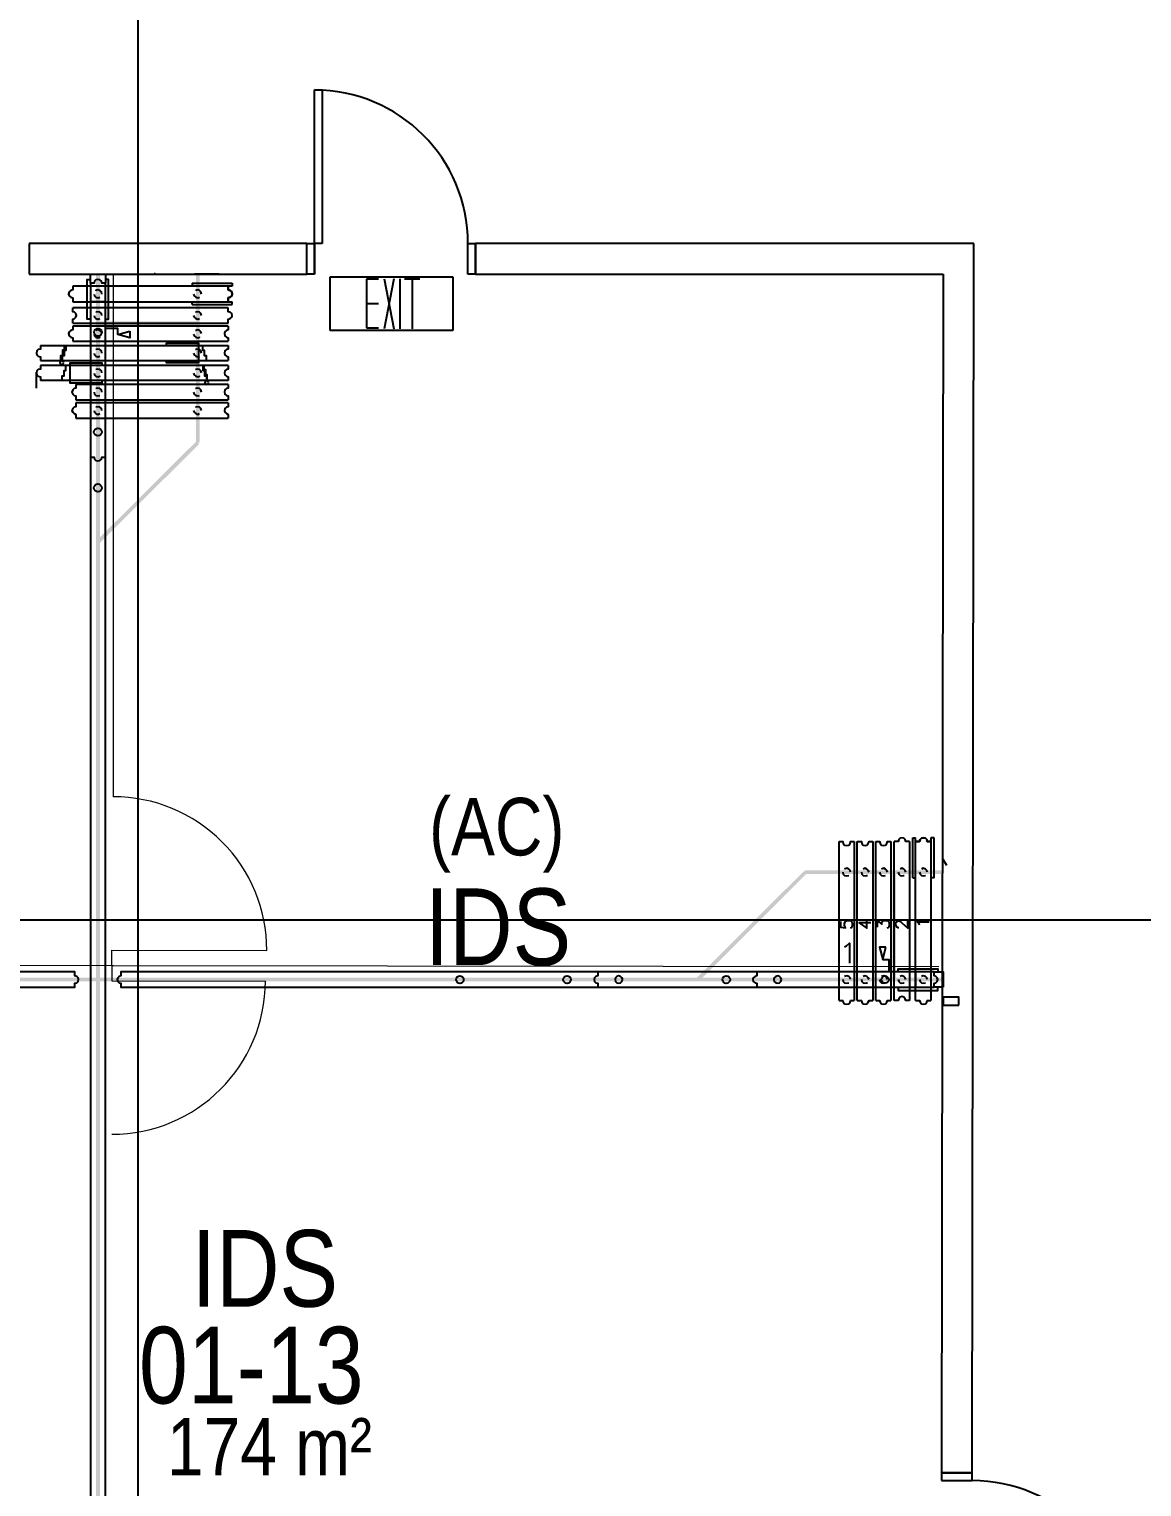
# Model space of a CAD drawing. Header units: millimetres. Extents: x -20146070 to 165023, y -3349561 to 35447.
# Drawn here: x 9778 to 17031, y -57320 to -47818 of the extents above; entities that cross this region are included whole.
import ezdxf
from ezdxf import colors
from ezdxf.entities.mleader import LeaderData, LeaderLine
from ezdxf.math import Vec2, Vec3

# ---------------------------------------------------------------- set-up
doc = ezdxf.new("R2010")
doc.units = ezdxf.units.MM
doc.header["$LTSCALE"] = 50
doc.linetypes.add('CONTINOUS', pattern=[0])
doc.layers.get('Defpoints').update_dxf_attribs({"color": 8, "lineweight": 9})
for name, color, linetype in [('BLK_2 - 1ST_2ND_STOREY_PLAN$0$A-_DETA----_ED-2', 8, 'Continuous'), ('BLK_2 - 1ST_2ND_STOREY_PLAN$0$A-_DOOR----_E', 8, 'Continuous'), ('BLK_2 - 1ST_2ND_STOREY_PLAN$0$A-_DOOR----_E-1', 8, 'Continuous'), ('BLK_2 - 1ST_2ND_STOREY_PLAN$0$A-_FURT----_E-1', 8, 'Continuous'), ('BLK_2 - 1ST_2ND_STOREY_PLAN$0$A-_ROOMNAME_A', 7, 'Continuous'), ('BLK_2 - 1ST_2ND_STOREY_PLAN$0$A-_WALLPRTN_E', 8, 'Continuous'), ('BLK_2 - 1ST_2ND_STOREY_PLAN$0$A-_WALLPRTN_E-1', 8, 'Continuous'), ('BLK_2 - 1ST_2ND_STOREY_PLAN$0$E-_LIGT----_E', 8, 'Continuous'), ('BLK_2 - 1ST_2ND_STOREY_PLAN$0$PDF3_Geometry', 8, 'Continuous'), ('BLK_2 - 1ST_2ND_STOREY_PLAN$0$PDF3_Solid Fills', 8, 'Continuous'), ('M_FIREALAM-_E-', 10, 'Continuous'), ('NW_GRID LINE', 8, 'Continuous')]:
    doc.layers.add(name, color=color, linetype=linetype)
doc.styles.add('BLK_2 - 1ST_2ND_STOREY_PLAN$0$Arial Narrow_2', font='ARIALN.TTF', dxfattribs={"height": 500})
doc.styles.add('BLK_2 - 1ST_2ND_STOREY_PLAN$0$Arial Narrow_4', font='ARIALN.TTF', dxfattribs={"height": 375})
doc.styles.add('RomanS', font='romans__.ttf', dxfattribs={"width": 0.75, "height": 40})

# ---------------------------------------------------------------- blocks, each defined once
blk = doc.blocks.new('BLK_2 - 1ST_2ND_STOREY_PLAN$0$IDA - F - Single - Swing - 1100L X 2200H - B2-TD01-4055582-BLK 2 -1ST STOREY WALL SETTING OUT')
at = {"layer": 'BLK_2 - 1ST_2ND_STOREY_PLAN$0$A-_DOOR----_E'}
for p, q in [((-550, 100), (-550, -100)), ((-550, 100), (-500, 100)), ((-550, 100), (-550, 100)), ((-500, 100), (-500, -100)), ((-500, 100), (-500, 100)), ((500, 100), (500, -100)), ((500, 100), (550, 100)), ((500, 100), (500, 100)), ((550, 100), (550, -100)), ((550, 100), (550, 100)), ((-550, -100), (-550, -100)), ((-500, -100), (-550, -100)), ((-500, -100), (-500, -100)), ((450, -100), (500, -100)), ((450, -1100), (450, -100)), ((500, -100), (500, -1100)), ((500, -100), (500, -100)), ((550, -100), (500, -100)), ((550, -100), (550, -100)), ((500, -1100), (450, -1100))]:
    blk.add_line(p, q, dxfattribs=at)
blk.add_arc((500, -100), 1000, 180, 270, dxfattribs=at)
at = {"layer": 'BLK_2 - 1ST_2ND_STOREY_PLAN$0$A-_DOOR----_E-1'}
for p, q in [((-550, 100), (-500, 100)), ((-550, -100), (-550, 100)), ((-500, 100), (-500, -100)), ((500, 100), (550, 100)), ((500, -100), (500, 100)), ((550, 100), (550, -100)), ((-500, -100), (-550, -100)), ((550, -100), (500, -100))]:
    blk.add_line(p, q, dxfattribs=at)
blk = doc.blocks.new('BLK_2 - 1ST_2ND_STOREY_PLAN$0$IDA - F - Single - Swing - 1100L X 2200H - B2-TD01-4055580-BLK 2 -1ST STOREY WALL SETTING OUT')
at = {"layer": 'BLK_2 - 1ST_2ND_STOREY_PLAN$0$A-_DOOR----_E'}
for p, q in [((500, 1100), (450, 1100)), ((450, 1100), (450, 100)), ((500, 100), (500, 1100)), ((-500, 100), (-550, 100)), ((-550, 100), (-550, 100)), ((-550, -100), (-550, 100)), ((-500, 100), (-500, 100)), ((-500, -100), (-500, 100)), ((450, 100), (500, 100)), ((550, 100), (500, 100)), ((500, 100), (500, 100)), ((500, -100), (500, 100)), ((550, 100), (550, 100)), ((550, -100), (550, 100)), ((-550, -100), (-550, -100)), ((-550, -100), (-500, -100)), ((-500, -100), (-500, -100)), ((500, -100), (500, -100)), ((500, -100), (550, -100)), ((550, -100), (550, -100))]:
    blk.add_line(p, q, dxfattribs=at)
blk.add_arc((500, 100), 1000, 90, 180, dxfattribs=at)
at = {"layer": 'BLK_2 - 1ST_2ND_STOREY_PLAN$0$A-_DOOR----_E-1'}
for p, q in [((-500, 100), (-550, 100)), ((-550, 100), (-550, -100)), ((-500, -100), (-500, 100)), ((550, 100), (500, 100)), ((500, 100), (500, -100)), ((550, -100), (550, 100)), ((-550, -100), (-500, -100)), ((500, -100), (550, -100))]:
    blk.add_line(p, q, dxfattribs=at)
blk = doc.blocks.new('BLK_2 - 1ST_2ND_STOREY_PLAN$0$IDA - Exit Sign - IDA - Exit Sign - One Side-2587573-BLK 2 1ST STOREY PLAN')
at = {"layer": 'BLK_2 - 1ST_2ND_STOREY_PLAN$0$A-_DETA----_ED-2'}
for p, q in [((-163.9, -115.1), (-163.9, -432.5)), ((-83.9, -115.1), (-163.9, -115.1)), ((-48.9, -112.8), (14, -437.8)), ((14, -112.8), (-48.9, -437.8)), ((55.1, -112.8), (55.1, -437.8)), ((185.1, -115.3), (85.1, -115.3)), ((135.1, -115.3), (135.1, -437.8)), ((-83.9, -275), (-163.9, -275)), ((-163.9, -432.5), (-83.9, -432.5))]:
    blk.add_line(p, q, dxfattribs=at)
at = {"layer": 'BLK_2 - 1ST_2ND_STOREY_PLAN$0$E-_LIGT----_E'}
for p, q in [((-400, -450), (-400, -100)), ((-400, -100), (400, -100)), ((400, -100), (400, -450)), ((400, -450), (-400, -450))]:
    blk.add_line(p, q, dxfattribs=at)
blk = doc.blocks.new('BLK_2 - 1ST_2ND_STOREY_PLAN$0$1599_DB_A_BLK2_HQ_R21- LINKVIEW_BLK2_1ST STOREY Toilet JOH')
at = {"layer": 'BLK_2 - 1ST_2ND_STOREY_PLAN$0$A-_WALLPRTN_E'}
for p, q in [((721.8, -49214.7), (-1088.2, -49214.7)), ((-1088.2, -49214.7), (-1088.2, -49414.7)), ((721.8, -49414.7), (721.8, -49214.7)), ((1821.8, -49214.7), (1821.8, -49414.7)), ((-1088.2, -49414.7), (721.8, -49414.7)), ((1821.8, -49414.7), (4870.4, -49414.7)), ((4870.4, -49414.7), (4859.5, -57229.4)), ((4859.5, -57229.4), (5059.5, -57229.6))]:
    blk.add_line(p, q, dxfattribs=at)
at = {"layer": 'BLK_2 - 1ST_2ND_STOREY_PLAN$0$A-_WALLPRTN_E-1'}
for p, q in [((5070.7, -49214.7), (1821.8, -49214.7)), ((5070.7, -49314.7), (5070.7, -49214.7)), ((5059.5, -57229.6), (5070.7, -49314.7))]:
    blk.add_line(p, q, dxfattribs=at)
at = {"layer": 'Defpoints'}
for p, q in [((-540.4, -49414.7), (-540.4, -52821.9)), ((-548.3, -53921.9), (-548.3, -53821.9)), ((-548.3, -53821.9), (461, -53823.3)), ((-5540.7, -53914.9), (-537.7, -53921.9)), ((-548.3, -53921.9), (4842.5, -53929.5)), ((-548.3, -53921.9), (-548.3, -54021.9)), ((-548.3, -54021.9), (451.7, -54023.3)), ((-589.2, -58521.8), (-589.2, -55154.7))]:
    blk.add_line(p, q, dxfattribs=at)
for centre, start, end in [((-539, -53821.9), 359.91976, 90.08425), ((-548.3, -54021.9), 269.91976, 359.91976)]:
    blk.add_arc(centre, 1000, start, end, dxfattribs=at)
at = {"layer": 'BLK_2 - 1ST_2ND_STOREY_PLAN$0$A-_DOOR----_E'}
for name, p, rotation in [('BLK_2 - 1ST_2ND_STOREY_PLAN$0$IDA - F - Single - Swing - 1100L X 2200H - B2-TD01-4055582-BLK 2 -1ST STOREY WALL SETTING OUT', (1271.8, -49314.7), 180), ('BLK_2 - 1ST_2ND_STOREY_PLAN$0$IDA - F - Single - Swing - 1100L X 2200H - B2-TD01-4055580-BLK 2 -1ST STOREY WALL SETTING OUT', (4958.7, -57779.5), 269.9197596336181)]:
    blk.add_blockref(name, p, dxfattribs=dict(at, rotation=rotation))
at = {"layer": 'BLK_2 - 1ST_2ND_STOREY_PLAN$0$A-_FURT----_E-1'}
blk.add_blockref('BLK_2 - 1ST_2ND_STOREY_PLAN$0$IDA - Exit Sign - IDA - Exit Sign - One Side-2587573-BLK 2 1ST STOREY PLAN', (1274, -49333.6), dxfattribs=at)
blk = doc.blocks.new('BLK_2 - 1ST_2ND_STOREY_PLAN')
at = {"layer": 'BLK_2 - 1ST_2ND_STOREY_PLAN$0$PDF3_Solid Fills'}
for points in [[(-131960.3, -108375.5), (-131933.6, -108375.5), (-131933.6, -92142.4), (-131960.3, -92142.4)], [(-131284.7, -92142.4), (-131308.4, -92142.4), (-131308.4, -93241.8), (-131284.7, -93241.8)], [(-131948.5, -92450.6), (-131948.5, -92474.3), (-131296.5, -92474.3), (-131296.5, -92450.6)], [(-131287.6, -93250.7), (-131305.4, -93232.9), (-131957.4, -93881.9), (-131939.6, -93899.6)], [(-127328.6, -96051), (-127343.4, -96033.2), (-128045.7, -96732.6), (-128028, -96750.4)], [(-126436.7, -96054), (-126436.7, -96030.3), (-127337.5, -96030.3), (-127337.5, -96054)], [(-126768.5, -96741.5), (-126744.8, -96741.5), (-126744.8, -96042.1), (-126768.5, -96042.1)], [(-126436.7, -96729.6), (-137137.3, -96729.6), (-137137.3, -96753.3), (-126436.7, -96753.3)]]:
    blk.add_hatch(color=256, dxfattribs=at).paths.add_polyline_path(points)
at = {"layer": 'BLK_2 - 1ST_2ND_STOREY_PLAN$0$PDF3_Geometry'}
for points in [[(-131995.9, -92142.4), (-131898.1, -92142.4), (-131898.1, -92201.6), (-131921.8, -92201.6), (-131924.8, -92189.8), (-131933.6, -92180.9), (-131948.5, -92177.9), (-131960.3, -92180.9), (-131969.2, -92189.8), (-131972.2, -92201.6), (-131995.9, -92201.6)], [(-131995.9, -92201.6), (-131995.9, -108316.3), (-131995.9, -108375.5), (-131898.1, -108375.5), (-131898.1, -108316.3), (-131898.1, -92201.6), (-131921.8, -92201.6), (-131924.8, -92189.8), (-131933.6, -92180.9), (-131948.5, -92177.9), (-131960.3, -92180.9), (-131969.2, -92189.8), (-131972.2, -92201.6)], [(-131098, -92296.5), (-131098, -92323.1), (-131098, -92296.5), (-131086.1, -92293.5), (-131074.3, -92284.6), (-131071.3, -92272.8), (-131074.3, -92257.9), (-131086.1, -92249.1), (-131098, -92246.1), (-131098, -92222.4), (-131098, -92246.1), (-131086.1, -92249.1), (-131074.3, -92257.9), (-131071.3, -92272.8), (-131074.3, -92284.6), (-131086.1, -92293.5)], [(-131738.1, -92515.8), (-131738.1, -92557.2), (-131818.1, -92536.5)], [(-132170.7, -92720.2), (-132173.7, -92711.3), (-132182.6, -92705.4), (-132191.5, -92711.3), (-132194.4, -92720.2), (-132191.5, -92729.1), (-132182.6, -92732.1), (-132173.7, -92729.1)], [(-131225.4, -92850.6), (-131228.4, -92841.7), (-131237.3, -92835.8), (-131246.2, -92841.7), (-131249.1, -92850.6), (-131246.2, -92859.5), (-131237.3, -92862.5), (-131228.4, -92859.5)], [(-126590.7, -95840.6), (-126587.8, -95828.8), (-126578.9, -95819.9), (-126567, -95816.9), (-126552.2, -95819.9), (-126543.3, -95828.8), (-126540.4, -95840.6), (-126516.7, -95840.6), (-126540.4, -95840.6), (-126543.3, -95828.8), (-126552.2, -95819.9), (-126567, -95816.9), (-126578.9, -95819.9), (-126587.8, -95828.8), (-126590.7, -95840.6), (-126617.4, -95840.6)], [(-126810, -96531.1), (-126851.5, -96531.1), (-126830.8, -96611.1)], [(-137075, -96717.8), (-137089.9, -96720.7), (-137098.7, -96729.6), (-137101.7, -96741.5), (-137098.7, -96753.3), (-137089.9, -96762.2), (-137075, -96765.2), (-137075, -96791.9), (-132096.6, -96791.9), (-132096.6, -96765.2), (-132084.8, -96762.2), (-132075.9, -96753.3), (-132072.9, -96741.5), (-132075.9, -96729.6), (-132084.8, -96720.7), (-132096.6, -96717.8), (-132096.6, -96691.1), (-137075, -96691.1)], [(-126495.9, -96717.8), (-126495.9, -96691.1), (-131797.3, -96691.1), (-131797.3, -96717.8), (-131809.2, -96720.7), (-131818.1, -96729.6), (-131821, -96741.5), (-131818.1, -96753.3), (-131809.2, -96762.2), (-131797.3, -96765.2), (-131797.3, -96791.9), (-126495.9, -96791.9), (-126495.9, -96765.2), (-126484.1, -96762.2), (-126475.2, -96753.3), (-126472.2, -96741.5), (-126475.2, -96729.6), (-126484.1, -96720.7)], [(-128525.8, -96741.5), (-128531.7, -96729.6), (-128540.6, -96720.7), (-128552.5, -96717.8), (-128564.3, -96720.7), (-128573.2, -96729.6), (-128576.2, -96741.5), (-128573.2, -96753.3), (-128564.3, -96762.2), (-128552.5, -96765.2), (-128540.6, -96762.2), (-128531.7, -96753.3)], [(-127491.6, -96741.5), (-127494.6, -96729.6), (-127503.5, -96720.7), (-127515.3, -96717.8), (-127527.2, -96720.7), (-127539, -96729.6), (-127542, -96741.5), (-127539, -96753.3), (-127527.2, -96762.2), (-127515.3, -96765.2), (-127503.5, -96762.2), (-127494.6, -96753.3)], [(-126436.7, -96791.9), (-126495.9, -96791.9), (-126495.9, -96765.2), (-126484.1, -96762.2), (-126475.2, -96753.3), (-126472.2, -96741.5), (-126475.2, -96729.6), (-126484.1, -96720.7), (-126495.9, -96717.8), (-126495.9, -96691.1), (-126436.7, -96691.1)], [(-126335.9, -96907.4), (-126335.9, -96857), (-126436.7, -96857), (-126436.7, -96907.4)]]:
    blk.add_lwpolyline(points, close=True, dxfattribs=at)
for points in [[(-131572.1, -92142.4), (-131578, -92136.4)], [(-131157.3, -92142.4), (-131160.2, -92142.4), (-131311.3, -92142.4), (-131317.3, -92142.4)], [(-132111.4, -92222.4), (-132111.4, -92246.1), (-132123.3, -92249.1), (-132135.2, -92257.9), (-132138.1, -92272.8), (-132135.2, -92284.6), (-132123.3, -92293.5), (-132111.4, -92296.5), (-132111.4, -92323.1)], [(-131995.9, -92435.7), (-132016.6, -92435.7), (-132016.6, -92177.9), (-131995.9, -92177.9)], [(-131921.8, -92272.8), (-131924.8, -92257.9), (-131933.6, -92249.1), (-131948.5, -92246.1), (-131960.3, -92249.1), (-131960.3, -92252)], [(-131898.1, -92435.7), (-131877.3, -92435.7), (-131877.3, -92177.9), (-131898.1, -92177.9)], [(-131332.1, -92201.6), (-131332.1, -92222.4)], [(-131272.8, -92272.8), (-131275.8, -92257.9), (-131284.7, -92249.1), (-131296.5, -92246.1), (-131308.4, -92249.1), (-131311.3, -92252)], [(-131071.3, -92201.6), (-131071.3, -92222.4)], [(-131898.1, -92323.1), (-131995.9, -92323.1)], [(-131972.2, -92272.8), (-131969.2, -92284.6), (-131960.3, -92293.5), (-131948.5, -92296.5), (-131933.6, -92293.5)], [(-131332.1, -92340.9), (-131332.1, -92323.1)], [(-131323.2, -92272.8), (-131320.2, -92284.6), (-131308.4, -92293.5), (-131296.5, -92296.5), (-131284.7, -92293.5)], [(-131071.3, -92340.9), (-131071.3, -92323.1)], [(-132111.4, -92462.4), (-132111.4, -92435.7), (-132099.6, -92432.8), (-132090.7, -92423.9), (-132087.7, -92412), (-132090.7, -92400.2), (-132099.6, -92391.3), (-132111.4, -92388.3), (-132111.4, -92361.7)], [(-131972.2, -92412), (-131969.2, -92423.9), (-131960.3, -92432.8), (-131948.5, -92435.7), (-131933.6, -92432.8)], [(-131921.8, -92412), (-131924.8, -92400.2), (-131933.6, -92391.3), (-131948.5, -92388.3), (-131960.3, -92391.3)], [(-131323.2, -92412), (-131320.2, -92423.9), (-131308.4, -92432.8), (-131296.5, -92435.7), (-131284.7, -92432.8)], [(-131272.8, -92412), (-131275.8, -92400.2), (-131284.7, -92391.3), (-131296.5, -92388.3), (-131308.4, -92391.3), (-131311.3, -92391.3)], [(-131098, -92462.4), (-131098, -92435.7), (-131086.1, -92432.8), (-131074.3, -92423.9), (-131071.3, -92412), (-131074.3, -92400.2), (-131086.1, -92391.3), (-131098, -92388.3), (-131098, -92361.7)], [(-132111.4, -92483.2), (-132111.4, -92506.9), (-132123.3, -92509.8), (-132135.2, -92518.7), (-132138.1, -92530.6), (-132135.2, -92545.4), (-132123.3, -92554.3), (-132111.4, -92557.2), (-132111.4, -92580.9)], [(-131972.2, -92533.5), (-131969.2, -92545.4), (-131960.3, -92554.3), (-131948.5, -92557.2), (-131933.6, -92554.3), (-131933.6, -92551.3)], [(-131921.8, -92530.6), (-131924.8, -92518.7), (-131933.6, -92509.8), (-131948.5, -92506.9), (-131960.3, -92509.8)], [(-131818.1, -92536.5), (-131818.1, -92498), (-131898.1, -92498)], [(-131323.2, -92533.5), (-131320.2, -92545.4), (-131308.4, -92554.3), (-131296.5, -92557.2), (-131284.7, -92554.3), (-131284.7, -92551.3)], [(-131272.8, -92530.6), (-131275.8, -92518.7), (-131284.7, -92509.8), (-131296.5, -92506.9), (-131308.4, -92509.8), (-131311.3, -92509.8)], [(-131098, -92483.2), (-131098, -92506.9), (-131109.8, -92509.8), (-131118.7, -92518.7), (-131121.7, -92530.6), (-131118.7, -92545.4), (-131109.8, -92554.3), (-131098, -92557.2), (-131098, -92580.9)], [(-132321.8, -92607.6), (-132321.8, -92631.3), (-132336.7, -92634.3), (-132345.6, -92643.2), (-132348.5, -92658), (-132345.6, -92669.8), (-132336.7, -92678.7), (-132321.8, -92681.7), (-132321.8, -92705.4)], [(-132188.5, -92705.4), (-132188.5, -92672.8), (-132176.6, -92672.8), (-132176.6, -92637.3), (-132164.8, -92637.3), (-132164.8, -92607.6)], [(-132155.9, -92607.6), (-132155.9, -92640.2), (-132167.8, -92640.2), (-132167.8, -92675.8), (-132179.6, -92675.8), (-132179.6, -92705.4)], [(-131921.8, -92658), (-131924.8, -92643.2), (-131933.6, -92634.3), (-131948.5, -92631.3), (-131960.3, -92634.3)], [(-131272.8, -92658), (-131275.8, -92643.2), (-131284.7, -92634.3), (-131296.5, -92631.3), (-131308.4, -92634.3), (-131311.3, -92634.3)], [(-131240.2, -92705.4), (-131240.2, -92675.8), (-131252.1, -92675.8), (-131252.1, -92640.2), (-131263.9, -92640.2), (-131263.9, -92607.6)], [(-131098, -92607.6), (-131098, -92631.3), (-131109.8, -92634.3), (-131118.7, -92643.2), (-131121.7, -92658), (-131118.7, -92669.8), (-131109.8, -92678.7), (-131098, -92681.7), (-131098, -92705.4)], [(-132321.8, -92738), (-132321.8, -92761.7), (-132336.7, -92764.7), (-132345.6, -92773.6), (-132348.5, -92785.4), (-132345.6, -92800.2), (-132336.7, -92809.1), (-132321.8, -92812.1), (-132321.8, -92835.8)], [(-132179.6, -92835.8), (-132179.6, -92806.2), (-132167.8, -92806.2), (-132167.8, -92770.6), (-132155.9, -92770.6), (-132155.9, -92738)], [(-131972.2, -92658), (-131969.2, -92669.8), (-131960.3, -92678.7), (-131948.5, -92681.7), (-131933.6, -92678.7)], [(-131323.2, -92658), (-131320.2, -92669.8), (-131308.4, -92678.7), (-131296.5, -92681.7), (-131284.7, -92678.7)], [(-131263.9, -92738), (-131263.9, -92770.6), (-131252.1, -92770.6), (-131252.1, -92806.2), (-131240.2, -92806.2), (-131240.2, -92835.8)], [(-131234.3, -92835.8), (-131234.3, -92800.2), (-131243.2, -92800.2), (-131243.2, -92767.6), (-131255, -92767.6), (-131255, -92738)], [(-131098, -92738), (-131098, -92761.7), (-131109.8, -92764.7), (-131118.7, -92773.6), (-131121.7, -92785.4), (-131118.7, -92800.2), (-131109.8, -92809.1), (-131098, -92812.1), (-131098, -92835.8)], [(-132348.5, -92886.2), (-132348.5, -92782.5)], [(-131972.2, -92788.4), (-131969.2, -92800.2), (-131960.3, -92809.1), (-131948.5, -92812.1), (-131933.6, -92809.1), (-131933.6, -92806.2)], [(-131921.8, -92785.4), (-131924.8, -92773.6), (-131933.6, -92764.7), (-131948.5, -92761.7), (-131960.3, -92764.7)], [(-131323.2, -92788.4), (-131320.2, -92800.2), (-131308.4, -92809.1), (-131296.5, -92812.1), (-131284.7, -92809.1), (-131284.7, -92806.2)], [(-131272.8, -92785.4), (-131275.8, -92773.6), (-131284.7, -92764.7), (-131296.5, -92761.7), (-131308.4, -92764.7), (-131311.3, -92764.7)], [(-132090.7, -92862.5), (-132090.7, -92886.2), (-132102.6, -92889.1), (-132111.4, -92898), (-132117.4, -92912.8), (-132111.4, -92924.7), (-132102.6, -92933.6), (-132090.7, -92936.5), (-132090.7, -92963.2)], [(-131972.2, -92912.8), (-131969.2, -92924.7), (-131960.3, -92933.6), (-131948.5, -92936.5), (-131933.6, -92933.6)], [(-131921.8, -92912.8), (-131924.8, -92898), (-131933.6, -92889.1), (-131948.5, -92886.2), (-131960.3, -92889.1)], [(-131323.2, -92912.8), (-131320.2, -92924.7), (-131308.4, -92933.6), (-131296.5, -92936.5), (-131284.7, -92933.6)], [(-131272.8, -92912.8), (-131275.8, -92898), (-131284.7, -92889.1), (-131296.5, -92886.2), (-131308.4, -92889.1), (-131311.3, -92889.1)], [(-131098, -92862.5), (-131098, -92886.2), (-131109.8, -92889.1), (-131118.7, -92898), (-131121.7, -92912.8), (-131118.7, -92924.7), (-131109.8, -92933.6), (-131098, -92936.5), (-131098, -92963.2)], [(-132090.7, -92981), (-132090.7, -93007.7), (-132102.6, -93010.6), (-132111.4, -93019.5), (-132117.4, -93031.4), (-132111.4, -93043.2), (-132102.6, -93052.1), (-132090.7, -93058), (-132090.7, -93081.8)], [(-131921.8, -93031.4), (-131924.8, -93019.5), (-131933.6, -93010.6), (-131948.5, -93007.7), (-131960.3, -93010.6)], [(-131272.8, -93031.4), (-131275.8, -93019.5), (-131284.7, -93010.6), (-131296.5, -93007.7), (-131308.4, -93010.6), (-131311.3, -93010.6)], [(-131098, -92981), (-131098, -93007.7), (-131109.8, -93010.6), (-131118.7, -93019.5), (-131121.7, -93031.4), (-131118.7, -93043.2), (-131109.8, -93052.1), (-131098, -93058), (-131098, -93081.8)], [(-131972.2, -93031.4), (-131969.2, -93043.2), (-131960.3, -93052.1), (-131948.5, -93058), (-131933.6, -93052.1)], [(-131323.2, -93031.4), (-131320.2, -93043.2), (-131308.4, -93052.1), (-131296.5, -93058), (-131284.7, -93052.1)], [(-131995.9, -93336.6), (-131972.2, -93336.6), (-131969.2, -93348.5), (-131960.3, -93357.3), (-131948.5, -93360.3), (-131933.6, -93357.3), (-131924.8, -93348.5), (-131921.8, -93336.6), (-131898.1, -93336.6)], [(-127115.3, -95840.6), (-127091.6, -95840.6), (-127088.6, -95855.4), (-127079.7, -95864.3), (-127064.9, -95867.3), (-127053, -95864.3), (-127044.1, -95855.4), (-127041.2, -95840.6), (-127017.5, -95840.6)], [(-126996.7, -95840.6), (-126970.1, -95840.6), (-126967.1, -95855.4), (-126958.2, -95864.3), (-126946.3, -95867.3), (-126934.5, -95864.3), (-126925.6, -95855.4), (-126919.7, -95840.6), (-126896, -95840.6)], [(-126875.2, -95840.6), (-126851.5, -95840.6), (-126848.6, -95855.4), (-126839.7, -95864.3), (-126824.8, -95867.3), (-126813, -95864.3), (-126804.1, -95855.4), (-126801.1, -95840.6), (-126777.4, -95840.6)], [(-126655.9, -95840.6), (-126679.6, -95840.6), (-126685.6, -95828.8), (-126694.5, -95819.9), (-126706.3, -95816.9), (-126718.2, -95819.9), (-126727.1, -95828.8), (-126730, -95840.6), (-126756.7, -95840.6)], [(-126635.2, -95816.9), (-126617.4, -95816.9)], [(-126495.9, -95816.9), (-126516.7, -95816.9)], [(-126412.9, -95997.7), (-126436.7, -95959.2)], [(-127091.6, -96042.1), (-127088.6, -96054), (-127079.7, -96062.9), (-127064.9, -96065.8), (-127053, -96062.9)], [(-127041.2, -96042.1), (-127044.1, -96030.3), (-127053, -96021.4), (-127064.9, -96015.5), (-127079.7, -96021.4)], [(-126970.1, -96042.1), (-126967.1, -96054), (-126958.2, -96062.9), (-126946.3, -96065.8), (-126934.5, -96062.9), (-126931.5, -96062.9)], [(-126919.7, -96042.1), (-126925.6, -96030.3), (-126934.5, -96021.4), (-126946.3, -96015.5), (-126958.2, -96021.4)], [(-126851.5, -96042.1), (-126848.6, -96054), (-126839.7, -96062.9), (-126824.8, -96065.8), (-126813, -96062.9)], [(-126801.1, -96042.1), (-126804.1, -96030.3), (-126813, -96021.4), (-126824.8, -96015.5), (-126839.7, -96021.4)], [(-126730, -96042.1), (-126727.1, -96054), (-126718.2, -96062.9), (-126706.3, -96065.8), (-126694.5, -96062.9), (-126691.5, -96062.9)], [(-126679.6, -96042.1), (-126685.6, -96030.3), (-126694.5, -96021.4), (-126706.3, -96015.5), (-126718.2, -96021.4)], [(-126590.7, -96042.1), (-126587.8, -96054), (-126578.9, -96062.9), (-126567, -96065.8), (-126552.2, -96062.9)], [(-126540.4, -96042.1), (-126543.3, -96030.3), (-126552.2, -96021.4), (-126567, -96015.5), (-126578.9, -96021.4)], [(-126635.2, -96077.7), (-126617.4, -96077.7)], [(-126495.9, -96077.7), (-126516.7, -96077.7)], [(-126907.8, -96371.1), (-126984.9, -96371.1), (-126934.5, -96406.6), (-126934.5, -96350.3)], [(-127106.4, -96362.2), (-127106.4, -96400.7), (-127073.8, -96403.7), (-127076.7, -96400.7), (-127079.7, -96388.8), (-127079.7, -96377), (-127076.7, -96365.1), (-127067.8, -96359.2), (-127059, -96356.2), (-127050.1, -96356.2), (-127038.2, -96359.2), (-127032.3, -96365.1), (-127029.3, -96377), (-127029.3, -96388.8), (-127032.3, -96400.7), (-127035.2, -96403.7), (-127044.1, -96406.6)], [(-126866.3, -96400.7), (-126866.3, -96359.2), (-126836.7, -96379.9), (-126836.7, -96371.1), (-126833.7, -96362.2), (-126827.8, -96359.2), (-126818.9, -96356.2), (-126810, -96356.2), (-126798.2, -96359.2), (-126792.3, -96365.1), (-126789.3, -96377), (-126789.3, -96388.8), (-126792.3, -96400.7), (-126795.2, -96403.7), (-126804.1, -96406.6)], [(-126727.1, -96403.7), (-126730, -96403.7), (-126738.9, -96400.7), (-126741.9, -96394.8), (-126744.8, -96388.8), (-126744.8, -96374), (-126741.9, -96365.1), (-126738.9, -96362.2), (-126730, -96359.2), (-126724.1, -96359.2), (-126715.2, -96362.2), (-126706.3, -96371.1), (-126667.8, -96406.6), (-126667.8, -96356.2)], [(-126590.7, -96385.9), (-126593.7, -96377), (-126605.6, -96365.1), (-126528.5, -96365.1)], [(-127079.7, -96528.1), (-127067.8, -96522.2), (-127047.1, -96504.4), (-127047.1, -96634.8)], [(-126830.8, -96611.1), (-126792.3, -96611.1), (-126792.3, -96691.1)], [(-128688.8, -96691.1), (-128688.8, -96717.8), (-128700.6, -96720.7), (-128709.5, -96729.6), (-128712.5, -96741.5), (-128709.5, -96753.3), (-128700.6, -96762.2), (-128688.8, -96765.2), (-128688.8, -96791.9)], [(-127651.6, -96691.1), (-127651.6, -96717.8), (-127663.5, -96720.7), (-127675.3, -96729.6), (-127678.3, -96741.5), (-127675.3, -96753.3), (-127663.5, -96762.2), (-127651.6, -96765.2), (-127651.6, -96791.9)], [(-127041.2, -96741.5), (-127044.1, -96729.6), (-127053, -96720.7), (-127064.9, -96717.8), (-127079.7, -96720.7)], [(-126919.7, -96741.5), (-126925.6, -96729.6), (-126934.5, -96720.7), (-126946.3, -96717.8), (-126958.2, -96720.7)], [(-126801.1, -96741.5), (-126804.1, -96729.6), (-126813, -96720.7), (-126824.8, -96717.8), (-126839.7, -96720.7)], [(-126730, -96691.1), (-126730, -96670.4), (-126472.2, -96670.4), (-126472.2, -96691.1)], [(-126679.6, -96741.5), (-126685.6, -96729.6), (-126694.5, -96720.7), (-126706.3, -96717.8), (-126718.2, -96720.7)], [(-126617.4, -96691.1), (-126617.4, -96791.9)], [(-126540.4, -96741.5), (-126543.3, -96729.6), (-126552.2, -96720.7), (-126567, -96717.8), (-126578.9, -96720.7)], [(-127091.6, -96741.5), (-127088.6, -96753.3), (-127079.7, -96762.2), (-127064.9, -96765.2), (-127053, -96762.2)], [(-126970.1, -96741.5), (-126967.1, -96753.3), (-126958.2, -96762.2), (-126946.3, -96765.2), (-126934.5, -96762.2), (-126931.5, -96762.2)], [(-126851.5, -96741.5), (-126848.6, -96753.3), (-126839.7, -96762.2), (-126824.8, -96765.2), (-126813, -96762.2)], [(-126730, -96741.5), (-126727.1, -96753.3), (-126718.2, -96762.2), (-126706.3, -96765.2), (-126694.5, -96762.2), (-126691.5, -96762.2)], [(-126730, -96791.9), (-126730, -96812.6), (-126472.2, -96812.6), (-126472.2, -96791.9)], [(-126590.7, -96741.5), (-126587.8, -96753.3), (-126578.9, -96762.2), (-126567, -96765.2), (-126552.2, -96762.2)], [(-127115.3, -96877.8), (-127091.6, -96877.8), (-127088.6, -96889.6), (-127079.7, -96898.5), (-127064.9, -96901.5), (-127053, -96898.5), (-127044.1, -96889.6), (-127041.2, -96877.8), (-127017.5, -96877.8)], [(-126996.7, -96877.8), (-126970.1, -96877.8), (-126967.1, -96889.6), (-126958.2, -96898.5), (-126946.3, -96901.5), (-126934.5, -96898.5), (-126925.6, -96889.6), (-126919.7, -96877.8), (-126896, -96877.8)], [(-126875.2, -96877.8), (-126851.5, -96877.8), (-126848.6, -96889.6), (-126839.7, -96898.5), (-126824.8, -96901.5), (-126813, -96898.5), (-126804.1, -96889.6), (-126801.1, -96877.8), (-126777.4, -96877.8)], [(-126655.9, -96877.8), (-126679.6, -96877.8), (-126685.6, -96865.9), (-126694.5, -96857), (-126706.3, -96851.1), (-126718.2, -96857), (-126727.1, -96865.9), (-126730, -96877.8), (-126756.7, -96877.8)], [(-126617.4, -96877.8), (-126590.7, -96877.8), (-126587.8, -96889.6), (-126578.9, -96898.5), (-126567, -96901.5), (-126552.2, -96898.5), (-126543.3, -96889.6), (-126540.4, -96877.8), (-126516.7, -96877.8)]]:
    blk.add_lwpolyline(points, dxfattribs=at)
at = {"layer": 'BLK_2 - 1ST_2ND_STOREY_PLAN$0$PDF3_Geometry', "ltscale": 77.04684}
for points in [[(-131071.3, -92222.4), (-132111.4, -92222.4)], [(-132111.4, -92323.1), (-131071.3, -92323.1)], [(-131098, -92361.7), (-132111.4, -92361.7)], [(-132111.4, -92462.4), (-131098, -92462.4)], [(-131098, -92483.2), (-132111.4, -92483.2)], [(-132111.4, -92580.9), (-131098, -92580.9)], [(-127115.3, -96877.8), (-127115.3, -95840.6)], [(-127017.5, -95840.6), (-127017.5, -96877.8)], [(-126996.7, -96877.8), (-126996.7, -95840.6)], [(-126896, -95840.6), (-126896, -96877.8)], [(-126875.2, -96877.8), (-126875.2, -95840.6)], [(-126777.4, -95840.6), (-126777.4, -96877.8)], [(-126756.7, -96877.8), (-126756.7, -95840.6)], [(-126655.9, -95840.6), (-126655.9, -96877.8)], [(-126617.4, -96877.8), (-126617.4, -95816.9)], [(-126516.7, -95816.9), (-126516.7, -96877.8)]]:
    blk.add_lwpolyline(points, dxfattribs=at)
at = {"layer": 'BLK_2 - 1ST_2ND_STOREY_PLAN$0$PDF3_Geometry', "ltscale": 74.0835}
for points in [[(-131332.1, -92201.6), (-131071.3, -92201.6)], [(-131332.1, -92340.9), (-131071.3, -92340.9)], [(-126635.2, -96077.7), (-126635.2, -95816.9)], [(-126495.9, -96077.7), (-126495.9, -95816.9)]]:
    blk.add_lwpolyline(points, dxfattribs=at)
at = {"layer": 'BLK_2 - 1ST_2ND_STOREY_PLAN$0$PDF3_Geometry', "ltscale": 85.93686}
for points in [[(-132321.8, -92607.6), (-131098, -92607.6)], [(-131501, -92607.6), (-131501, -92592.8), (-131290.6, -92592.8), (-131290.6, -92720.2), (-131501, -92720.2), (-131501, -92705.4)], [(-132321.8, -92705.4), (-131098, -92705.4)], [(-131098, -92738), (-132321.8, -92738)], [(-131918.8, -92738), (-131918.8, -92723.2), (-132129.2, -92723.2), (-132129.2, -92850.6), (-131918.8, -92850.6), (-131918.8, -92835.8)], [(-131098, -92835.8), (-132321.8, -92835.8)]]:
    blk.add_lwpolyline(points, dxfattribs=at)
at = {"layer": 'BLK_2 - 1ST_2ND_STOREY_PLAN$0$PDF3_Geometry', "ltscale": 82.97352}
for points in [[(-131098, -92862.5), (-132090.7, -92862.5)], [(-132090.7, -92963.2), (-131098, -92963.2)], [(-131098, -92981), (-132090.7, -92981)], [(-132090.7, -93081.8), (-131098, -93081.8)]]:
    blk.add_lwpolyline(points, dxfattribs=at)
at = {"layer": 'BLK_2 - 1ST_2ND_STOREY_PLAN$0$PDF3_Geometry'}
for centre, radius in [((-131946.6, -92521.7), 24.8), ((-131947.4, -93172.1), 25.7), ((-131947.4, -93536.6), 25.7), ((-129587.8, -96741.5), 24.8), ((-128888.5, -96741.5), 24.8), ((-127851.3, -96741.5), 24.8), ((-126816.1, -96741.5), 23.8)]:
    blk.add_circle(centre, radius, dxfattribs=at)
blk.add_blockref('BLK_2 - 1ST_2ND_STOREY_PLAN$0$1599_DB_A_BLK2_HQ_R21- LINKVIEW_BLK2_1ST STOREY Toilet JOH', (-131307.1, -42727.7))
at = {"layer": 'BLK_2 - 1ST_2ND_STOREY_PLAN$0$A-_ROOMNAME_A', "attachment_point": 1}
for s, insert, char_height, width, style in [('(AC)', (-129788.4, -95557), 375, 1102.32, 'BLK_2 - 1ST_2ND_STOREY_PLAN$0$Arial Narrow_4'), ('(AC)', (-129788.4, -95557), 375, 1102.32, 'BLK_2 - 1ST_2ND_STOREY_PLAN$0$Arial Narrow_4'), ('IDS', (-129816.6, -96147.4), 500, 1843.881, 'BLK_2 - 1ST_2ND_STOREY_PLAN$0$Arial Narrow_2'), ('IDS', (-131336.2, -98373.9), 500, 1843.881, 'BLK_2 - 1ST_2ND_STOREY_PLAN$0$Arial Narrow_2'), ('01-13', (-131679.5, -99004.8), 500, 1843.881, 'BLK_2 - 1ST_2ND_STOREY_PLAN$0$Arial Narrow_2'), ('174 m²', (-131497.5, -99599), 375, 1362.869, 'BLK_2 - 1ST_2ND_STOREY_PLAN$0$Arial Narrow_4')]:
    blk.add_mtext(s, dxfattribs=dict(at, insert=insert, char_height=char_height, width=width, style=style))
blk = doc.blocks.new('SMOKE')
at = {"color": 7, "linetype": 'CONTINOUS'}
ml = blk.add_multileader_mtext('Standard', dxfattribs=at)
ml.set_content('{\\fArial|b0|i0|c0|p34;S}', color=7, style='RomanS')
ml.set_leader_properties(color=10)
ml.build(insert=Vec2(0, 0))
ml.multileader.update_dxf_attribs({"dogleg_length": 3.34, "arrow_head_size": 171.1, "scale": 50})
ctx = ml.context
ctx.base_point, ctx.scale, ctx.char_height, ctx.arrow_head_size, ctx.landing_gap_size, ctx.plane_origin = Vec3(10040458.9, 1663039.1), 50, 256.669, 171.1, 171.1, Vec3(10036247.2, 1658323.4)
notes = []
notes.append((ctx, [(0, (0, 0, 0), (0, 0), (1, 0), 1, [])]))
ctx.mtext.insert, ctx.mtext.flow_direction = Vec3(10040630, 1663169.6), 5
for ctx, leaders in notes:
    for number, flags, end, landing, length, lines in leaders:
        leader = LeaderData()
        leader.index, (leader.has_last_leader_line, leader.has_dogleg_vector, leader.attachment_direction) = number, flags
        leader.last_leader_point, leader.dogleg_vector, leader.dogleg_length = Vec3(end), Vec3(landing), length
        for number, points, colour, breaks in lines:
            line = LeaderLine()
            line.index, line.vertices, line.color, line.breaks = number, Vec3.list(points), colors.encode_raw_color(colour), breaks
            leader.lines.append(line)
        ctx.leaders.append(leader)

msp = doc.modelspace()

# ---------------------------------------------------------------- linework, layer by layer
at = {"layer": 'NW_GRID LINE'}
for p, q in [((10486.5, 8788.6), (10486.5, -79047.9)), ((-4794.8, -53624.7), (44738, -53624.7))]:
    msp.add_line(p, q, dxfattribs=at)

# ---------------------------------------------------------------- block references
at = {"layer": 'M_FIREALAM-_E-', "xscale": 1.28, "yscale": 1.28, "zscale": 1.28}
for p in [(-12837356.5, -2137100.4), (-12837356.5, -2141062.9), (-12841946.4, -2141531.7)]:
    msp.add_blockref('SMOKE', p, dxfattribs=at)
at = {"layer": 'NW_GRID LINE'}
msp.add_blockref('BLK_2 - 1ST_2ND_STOREY_PLAN', (142172.9, 42727.7), dxfattribs=at)

doc.saveas('drawing.dxf')
